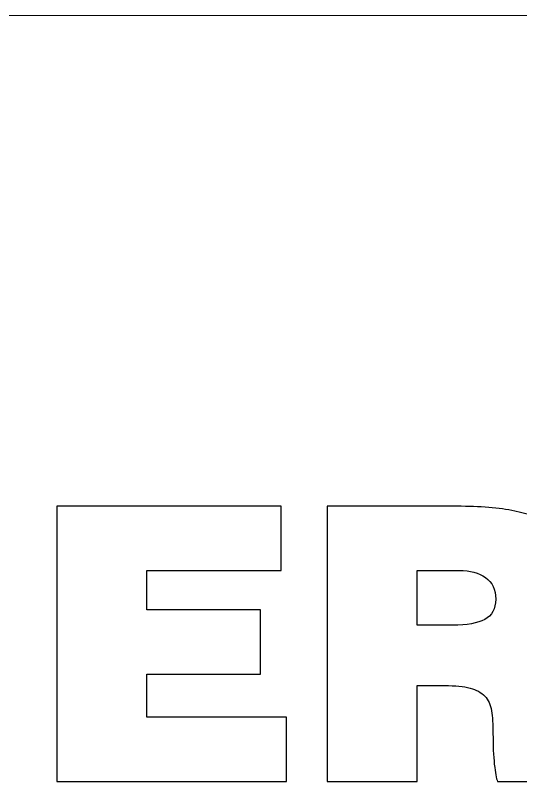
# Model space of a CAD drawing. Header units: millimetres. Extents: x -127 to 127, y -90 to 89.
# Drawn here: x 37.3 to 70.8, y 37 to 88.9 of the extents above; entities that cross this region are included whole.
import ezdxf

# ---------------------------------------------------------------- set-up
doc = ezdxf.new("R2010")
doc.units = ezdxf.units.MM
doc.header["$MEASUREMENT"] = 0
doc.layers.add('Layer 1', color=7, linetype='Continuous')

msp = doc.modelspace()

# ---------------------------------------------------------------- linework, layer by layer
at = {"layer": 'Layer 1', "color": 1, "lineweight": 20}
msp.add_lwpolyline([(-127, -88.9), (127, -88.9), (127, 88.9), (-127, 88.9), (-127, -88.9)], close=True, dxfattribs=at)
at = {"layer": 'Layer 1'}
for points, knots in [([(40.0096, 38.0066), (40.0096, 38.0066), (40.0096, 56.2946), (40.0096, 56.2946), (40.0096, 56.2946), (40.0096, 56.2946), (54.9194, 56.2946), (54.9194, 56.2946), (54.9194, 56.2946), (54.9194, 56.2946), (54.9194, 52.0274), (54.9194, 52.0274), (54.9194, 52.0274), (54.9194, 52.0274), (46.004, 52.0274), (46.004, 52.0274), (46.004, 52.0274), (46.004, 52.0274), (46.004, 49.4112), (46.004, 49.4112), (46.004, 49.4112), (46.004, 49.4112), (53.5478, 49.4112), (53.5478, 49.4112), (53.5478, 49.4112), (53.5478, 49.4112), (53.5478, 45.144), (53.5478, 45.144), (53.5478, 45.144), (53.5478, 45.144), (46.004, 45.144), (46.004, 45.144), (46.004, 45.144), (46.004, 45.144), (46.004, 42.2738), (46.004, 42.2738), (46.004, 42.2738), (46.004, 42.2738), (55.275, 42.2738), (55.275, 42.2738), (55.275, 42.2738), (55.275, 42.2738), (55.275, 38.0066), (55.275, 38.0066), (55.275, 38.0066), (55.275, 38.0066), (40.0096, 38.0066), (40.0096, 38.0066)], [0, 0, 0, 0, 0.0769231, 0.0769231, 0.0769231, 0.0769231, 0.1538462, 0.1538462, 0.1538462, 0.1538462, 0.2307692, 0.2307692, 0.2307692, 0.2307692, 0.3076923, 0.3076923, 0.3076923, 0.3076923, 0.3846154, 0.3846154, 0.3846154, 0.3846154, 0.4615385, 0.4615385, 0.4615385, 0.4615385, 0.5384615, 0.5384615, 0.5384615, 0.5384615, 0.6153846, 0.6153846, 0.6153846, 0.6153846, 0.6923077, 0.6923077, 0.6923077, 0.6923077, 0.7692308, 0.7692308, 0.7692308, 0.7692308, 0.8461538, 0.8461538, 0.8461538, 0.8461538, 1, 1, 1, 1]), ([(63.9618, 44.382), (63.9618, 44.382), (63.9618, 38.0066), (63.9618, 38.0066), (63.9618, 38.0066), (63.9618, 38.0066), (57.9674, 38.0066), (57.9674, 38.0066), (57.9674, 38.0066), (57.9674, 38.0066), (57.9674, 56.2946), (57.9674, 56.2946), (57.9674, 56.2946), (57.9674, 56.2946), (66.6034, 56.2946), (66.6034, 56.2946), (66.6034, 56.2946), (68.1274, 56.2946), (69.4059, 56.1888), (70.4388, 55.9771), (70.4388, 55.9771), (71.4717, 55.7654), (72.3057, 55.4479), (72.9407, 55.0246), (72.9407, 55.0246), (73.5757, 54.6013), (74.0287, 54.0594), (74.2996, 53.399), (74.2996, 53.399), (74.5705, 52.7386), (74.706, 51.9681), (74.706, 51.0876), (74.706, 51.0876), (74.706, 50.0377), (74.4605, 49.1022), (73.9694, 48.2809), (73.9694, 48.2809), (73.4783, 47.4596), (72.6994, 46.9051), (71.6326, 46.6172), (71.6326, 46.6172), (72.1067, 46.4309), (72.5385, 46.2489), (72.928, 46.0711), (72.928, 46.0711), (73.3175, 45.8933), (73.6434, 45.6393), (73.9059, 45.3091), (73.9059, 45.3091), (74.1684, 44.9789), (74.3716, 44.5344), (74.5155, 43.9756), (74.5155, 43.9756), (74.6594, 43.4168), (74.7314, 42.6802), (74.7314, 41.7658), (74.7314, 41.7658), (74.7314, 41.1731), (74.7314, 40.6736), (74.7314, 40.2672), (74.7314, 40.2672), (74.7314, 39.8608), (74.7483, 39.5306), (74.7822, 39.2766), (74.7822, 39.2766), (74.8161, 39.0226), (74.8753, 38.8406), (74.96, 38.7305), (74.96, 38.7305), (75.0447, 38.6204), (75.1801, 38.5654), (75.3664, 38.5654), (75.3664, 38.5654), (75.3664, 38.5654), (75.3664, 38.0066), (75.3664, 38.0066), (75.3664, 38.0066), (75.3664, 38.0066), (69.2958, 38.0066), (69.2958, 38.0066), (69.2958, 38.0066), (69.2111, 38.2098), (69.1392, 38.5908), (69.0799, 39.1496), (69.0799, 39.1496), (69.0206, 39.7084), (68.991, 40.3942), (68.991, 41.207), (68.991, 41.207), (68.991, 41.7997), (68.9571, 42.2992), (68.8894, 42.7056), (68.8894, 42.7056), (68.8217, 43.112), (68.6735, 43.438), (68.4449, 43.6835), (68.4449, 43.6835), (68.2163, 43.929), (67.8903, 44.1068), (67.467, 44.2169), (67.467, 44.2169), (67.0437, 44.327), (66.4849, 44.382), (65.7906, 44.382), (65.7906, 44.382), (65.7906, 44.382), (63.9618, 44.382), (63.9618, 44.382)], [0, 0, 0, 0, 0.0357143, 0.0357143, 0.0357143, 0.0357143, 0.0714286, 0.0714286, 0.0714286, 0.0714286, 0.1071429, 0.1071429, 0.1071429, 0.1071429, 0.1428571, 0.1428571, 0.1428571, 0.1428571, 0.1785714, 0.1785714, 0.1785714, 0.1785714, 0.2142857, 0.2142857, 0.2142857, 0.2142857, 0.25, 0.25, 0.25, 0.25, 0.2857143, 0.2857143, 0.2857143, 0.2857143, 0.3214286, 0.3214286, 0.3214286, 0.3214286, 0.3571429, 0.3571429, 0.3571429, 0.3571429, 0.3928571, 0.3928571, 0.3928571, 0.3928571, 0.4285714, 0.4285714, 0.4285714, 0.4285714, 0.4642857, 0.4642857, 0.4642857, 0.4642857, 0.5, 0.5, 0.5, 0.5, 0.5357143, 0.5357143, 0.5357143, 0.5357143, 0.5714286, 0.5714286, 0.5714286, 0.5714286, 0.6071429, 0.6071429, 0.6071429, 0.6071429, 0.6428571, 0.6428571, 0.6428571, 0.6428571, 0.6785714, 0.6785714, 0.6785714, 0.6785714, 0.7142857, 0.7142857, 0.7142857, 0.7142857, 0.75, 0.75, 0.75, 0.75, 0.7857143, 0.7857143, 0.7857143, 0.7857143, 0.8214286, 0.8214286, 0.8214286, 0.8214286, 0.8571429, 0.8571429, 0.8571429, 0.8571429, 0.8928571, 0.8928571, 0.8928571, 0.8928571, 0.9285714, 0.9285714, 0.9285714, 0.9285714, 1, 1, 1, 1]), ([(63.9618, 48.3952), (63.9618, 48.3952), (66.324, 48.3952), (66.324, 48.3952), (66.324, 48.3952), (67.2553, 48.3952), (67.9623, 48.5222), (68.4449, 48.7762), (68.4449, 48.7762), (68.9275, 49.0302), (69.1688, 49.4789), (69.1688, 50.1224), (69.1688, 50.1224), (69.1688, 50.7659), (68.9444, 51.2442), (68.4957, 51.5575), (68.4957, 51.5575), (68.047, 51.8708), (67.467, 52.0274), (66.7558, 52.0274), (66.7558, 52.0274), (66.7558, 52.0274), (63.9618, 52.0274), (63.9618, 52.0274), (63.9618, 52.0274), (63.9618, 52.0274), (63.9618, 48.3952), (63.9618, 48.3952)], [0, 0, 0, 0, 0.125, 0.125, 0.125, 0.125, 0.25, 0.25, 0.25, 0.25, 0.375, 0.375, 0.375, 0.375, 0.5, 0.5, 0.5, 0.5, 0.625, 0.625, 0.625, 0.625, 0.75, 0.75, 0.75, 0.75, 1, 1, 1, 1])]:
    msp.add_open_spline(points, degree=3, knots=knots, dxfattribs=at)

doc.saveas('drawing.dxf')
